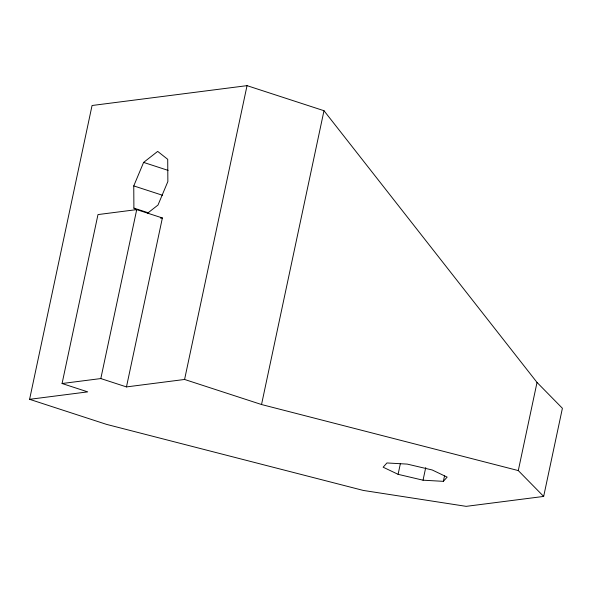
<?xml version="1.0" encoding="UTF-8"?>
<svg xmlns="http://www.w3.org/2000/svg" width="592" height="592" viewBox="0 0 592 592"><rect width="100%" height="100%" fill="white"/><g stroke="black" fill="none" stroke-linecap="round" stroke-linejoin="round"><path stroke-width="0.89" d="M29.6 399.319L92.056 105.502L247.042 85.648L323.987 110.711L537.025 382.432L562.4 408.28L543.663 496.429L466.17 506.352L363.303 490.435L106.545 424.383L29.6 399.319L87.72 391.874L62.071 383.52L97.983 214.578L136.73 209.612L162.378 217.967L126.466 386.916L100.818 378.562L62.071 383.52M100.818 378.562L136.73 209.612M126.466 386.916L184.586 379.465L247.042 85.648M543.663 496.429L518.289 470.581L261.531 404.528L323.987 110.711M398.098 474.333L383.142 467.199L386.931 462.959L407.252 464.106L432.197 469.967L447.152 477.108L443.364 481.34L423.043 480.193L398.098 474.333L400.392 463.543M423.043 480.193L425.722 467.599M443.364 481.34L444.511 475.946M518.289 470.581L537.025 382.432M136.049 209.812L133.896 208.118L133.762 185.903L143.612 162.408L157.679 151.397L167.721 159.322L167.862 181.537L158.005 205.032L147.46 213.29M160.573 218.196L162.378 217.967M143.612 162.408L168.098 170.385M133.762 185.903L162.615 195.301M133.896 208.118L148.762 212.957M184.586 379.465L261.531 404.528"/></g></svg>
